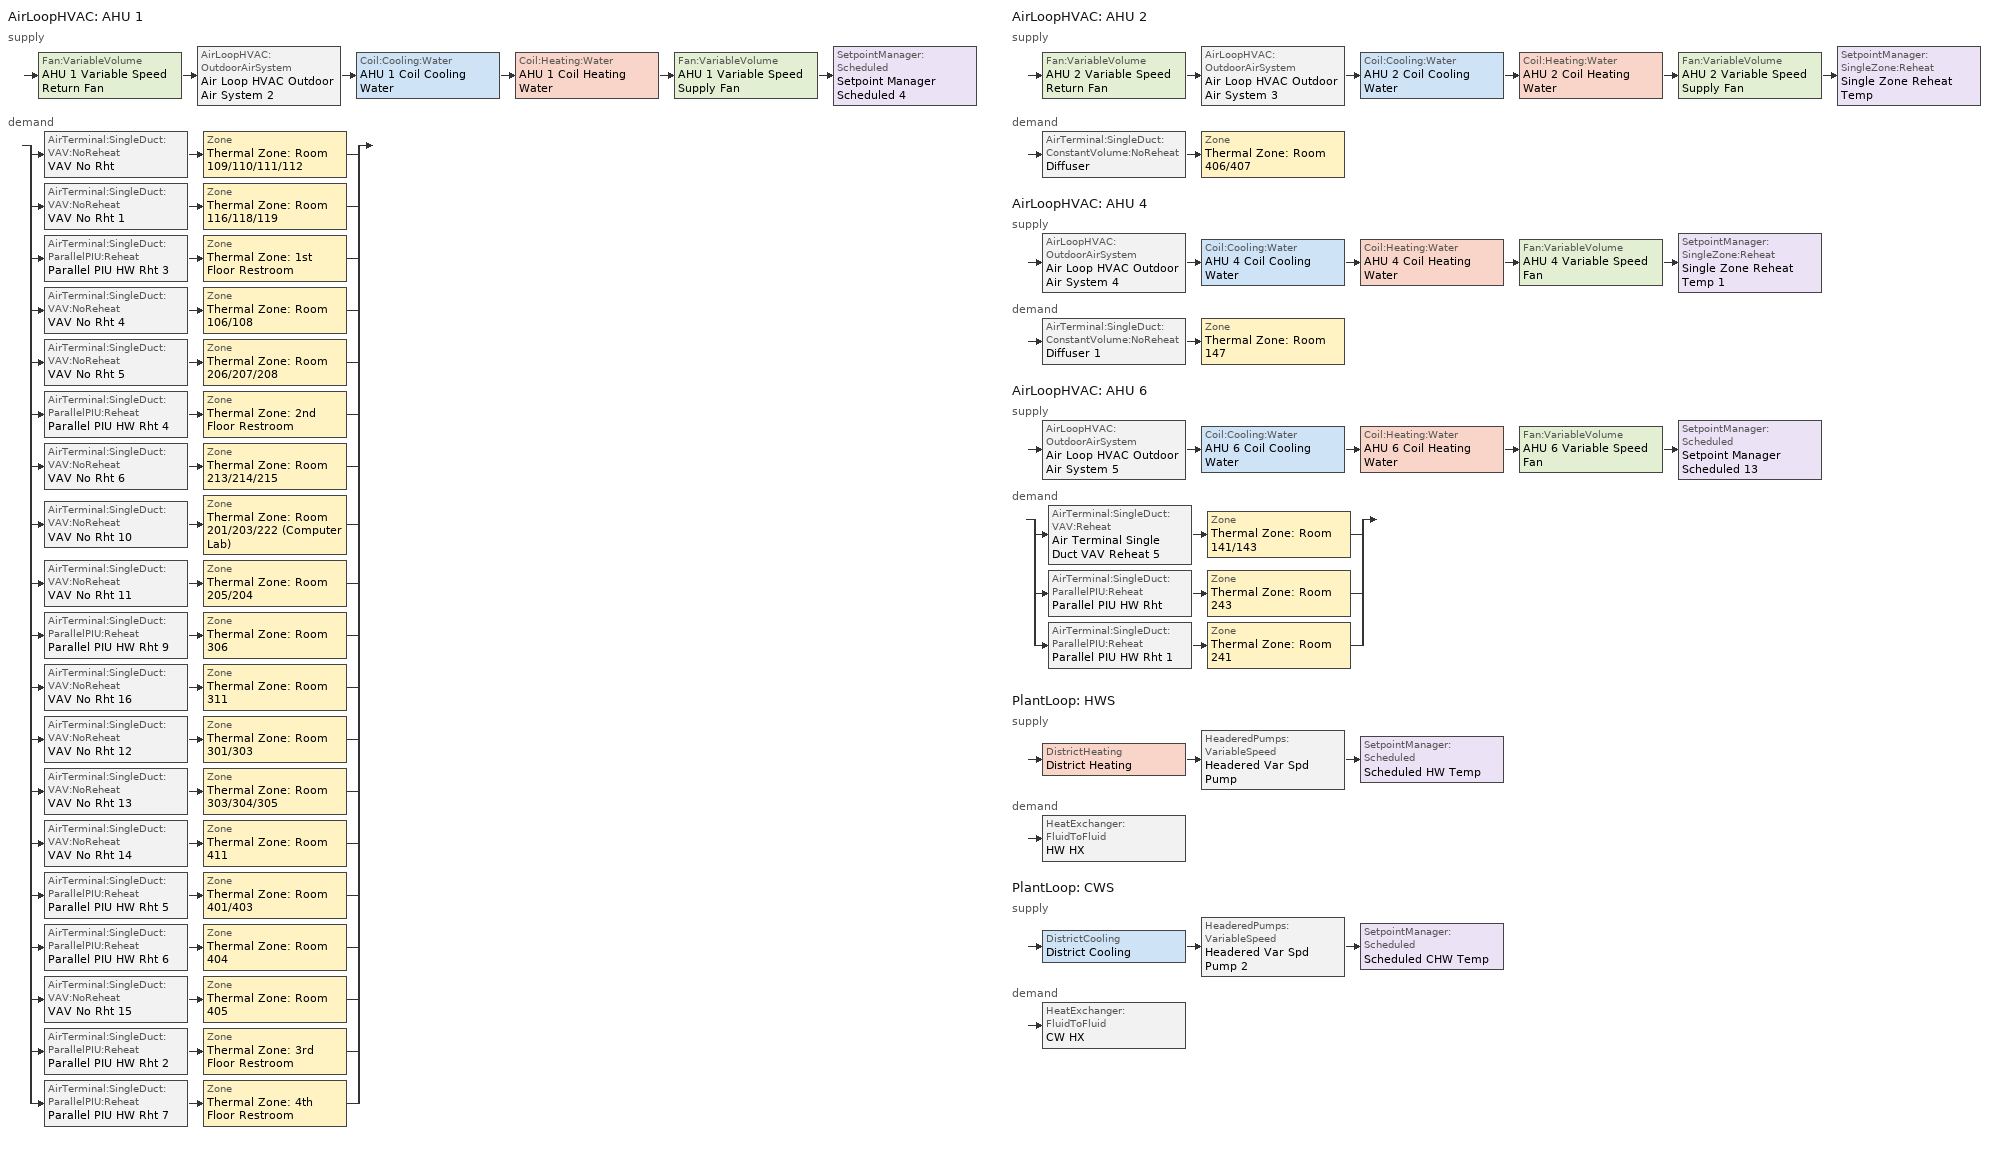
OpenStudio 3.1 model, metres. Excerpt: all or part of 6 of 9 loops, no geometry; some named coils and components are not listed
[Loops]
AirLoopHVAC 'AHU 1'
 supply: Fan:VariableVolume 'AHU 1 Variable Speed Return Fan' > AirLoopHVAC:OutdoorAirSystem 'Air Loop HVAC Outdoor Air System 2' > Coil:Cooling:Water 'AHU 1 Coil Cooling Water' > Coil:Heating:Water 'AHU 1 Coil Heating Water' > Fan:VariableVolume 'AHU 1 Variable Speed Supply Fan' > SetpointManager:Scheduled 'Setpoint Manager Scheduled 4'
 demand: split
  | AirTerminal:SingleDuct:VAV:NoReheat 'VAV No Rht' > Zone 'Thermal Zone: Room 109/110/111/112'
  | AirTerminal:SingleDuct:VAV:NoReheat 'VAV No Rht 1' > Zone 'Thermal Zone: Room 116/118/119'
  | AirTerminal:SingleDuct:ParallelPIU:Reheat 'Parallel PIU HW Rht 3' > Zone 'Thermal Zone: 1st Floor Restroom'
  | AirTerminal:SingleDuct:VAV:NoReheat 'VAV No Rht 4' > Zone 'Thermal Zone: Room 106/108'
  | AirTerminal:SingleDuct:VAV:NoReheat 'VAV No Rht 5' > Zone 'Thermal Zone: Room 206/207/208'
  | AirTerminal:SingleDuct:ParallelPIU:Reheat 'Parallel PIU HW Rht 4' > Zone 'Thermal Zone: 2nd Floor Restroom'
  | AirTerminal:SingleDuct:VAV:NoReheat 'VAV No Rht 6' > Zone 'Thermal Zone: Room 213/214/215'
  | AirTerminal:SingleDuct:VAV:NoReheat 'VAV No Rht 10' > Zone 'Thermal Zone: Room 201/203/222 (Computer Lab)'
  | AirTerminal:SingleDuct:VAV:NoReheat 'VAV No Rht 11' > Zone 'Thermal Zone: Room 205/204'
  | AirTerminal:SingleDuct:ParallelPIU:Reheat 'Parallel PIU HW Rht 9' > Zone 'Thermal Zone: Room 306'
  | AirTerminal:SingleDuct:VAV:NoReheat 'VAV No Rht 16' > Zone 'Thermal Zone: Room 311'
  | AirTerminal:SingleDuct:VAV:NoReheat 'VAV No Rht 12' > Zone 'Thermal Zone: Room 301/303'
  | AirTerminal:SingleDuct:VAV:NoReheat 'VAV No Rht 13' > Zone 'Thermal Zone: Room 303/304/305'
  | AirTerminal:SingleDuct:VAV:NoReheat 'VAV No Rht 14' > Zone 'Thermal Zone: Room 411'
  | AirTerminal:SingleDuct:ParallelPIU:Reheat 'Parallel PIU HW Rht 5' > Zone 'Thermal Zone: Room 401/403'
  | AirTerminal:SingleDuct:ParallelPIU:Reheat 'Parallel PIU HW Rht 6' > Zone 'Thermal Zone: Room 404'
  | AirTerminal:SingleDuct:VAV:NoReheat 'VAV No Rht 15' > Zone 'Thermal Zone: Room 405'
  | AirTerminal:SingleDuct:ParallelPIU:Reheat 'Parallel PIU HW Rht 2' > Zone 'Thermal Zone: 3rd Floor Restroom'
  | AirTerminal:SingleDuct:ParallelPIU:Reheat 'Parallel PIU HW Rht 7' > Zone 'Thermal Zone: 4th Floor Restroom'
AirLoopHVAC 'AHU 2'
 supply: Fan:VariableVolume 'AHU 2 Variable Speed Return Fan' > AirLoopHVAC:OutdoorAirSystem 'Air Loop HVAC Outdoor Air System 3' > Coil:Cooling:Water 'AHU 2 Coil Cooling Water' > Coil:Heating:Water 'AHU 2 Coil Heating Water' > Fan:VariableVolume 'AHU 2 Variable Speed Supply Fan' > SetpointManager:SingleZone:Reheat 'Single Zone Reheat Temp'
 demand: AirTerminal:SingleDuct:ConstantVolume:NoReheat 'Diffuser' > Zone 'Thermal Zone: Room 406/407'
AirLoopHVAC 'AHU 4'
 supply: AirLoopHVAC:OutdoorAirSystem 'Air Loop HVAC Outdoor Air System 4' > Coil:Cooling:Water 'AHU 4 Coil Cooling Water' > Coil:Heating:Water 'AHU 4 Coil Heating Water' > Fan:VariableVolume 'AHU 4 Variable Speed Fan' > SetpointManager:SingleZone:Reheat 'Single Zone Reheat Temp 1'
 demand: AirTerminal:SingleDuct:ConstantVolume:NoReheat 'Diffuser 1' > Zone 'Thermal Zone: Room 147'
AirLoopHVAC 'AHU 6'
 supply: AirLoopHVAC:OutdoorAirSystem 'Air Loop HVAC Outdoor Air System 5' > Coil:Cooling:Water 'AHU 6 Coil Cooling Water' > Coil:Heating:Water 'AHU 6 Coil Heating Water' > Fan:VariableVolume 'AHU 6 Variable Speed Fan' > SetpointManager:Scheduled 'Setpoint Manager Scheduled 13'
 demand: split
  | AirTerminal:SingleDuct:VAV:Reheat 'Air Terminal Single Duct VAV Reheat 5' > Zone 'Thermal Zone: Room 141/143'
  | AirTerminal:SingleDuct:ParallelPIU:Reheat 'Parallel PIU HW Rht' > Zone 'Thermal Zone: Room 243'
  | AirTerminal:SingleDuct:ParallelPIU:Reheat 'Parallel PIU HW Rht 1' > Zone 'Thermal Zone: Room 241'
PlantLoop 'HWS'
 supply: DistrictHeating 'District Heating' > HeaderedPumps:VariableSpeed 'Headered Var Spd Pump' > SetpointManager:Scheduled 'Scheduled HW Temp'
 demand: HeatExchanger:FluidToFluid 'HW HX'
PlantLoop 'CWS'
 supply: DistrictCooling 'District Cooling' > HeaderedPumps:VariableSpeed 'Headered Var Spd Pump 2' > SetpointManager:Scheduled 'Scheduled CHW Temp'
 demand: HeatExchanger:FluidToFluid 'CW HX'
[Sizing:Zone] Zone Cooling Design Supply Air Temperature Input Method=SupplyAirTemperature; Zone Cooling Design Supply Air Temperature {C}=12.8; Zone Cooling Design Supply Air Temperature Difference {deltaC}=11.11; Zone Heating Design Supply Air Temperature Input Method=SupplyAirTemperature; Zone Heating Design Supply Air Temperature {C}=40; Zone Heating Design Supply Air Temperature Difference {deltaC}=11.11; Zone Cooling Design Supply Air Humidity Ratio {kg-H2O/kg-air}=0.0085; Zone Heating Design Supply Air Humidity Ratio {kg-H2O/kg-air}=0.008; Cooling Design Air Flow Method=DesignDay; Heating Design Air Flow Method=DesignDay; Account for Dedicated Outdoor Air System=No; Dedicated Outdoor Air System Control Strategy=NeutralSupplyAir; Dedicated Outdoor Air Low Setpoint Temperature for Design {C}=Autosize; Dedicated Outdoor Air High Setpoint Temperature for Design {C}=Autosize
Thermal Zone: Room 141/143; Thermal Zone: Room 301/303; Thermal Zone: Room 405; Thermal Zone: Room 243; Thermal Zone: Room 147; Thermal Zone: Room 109/110/111/112; Thermal Zone: Room 311; Thermal Zone: Room 303/304/305; Thermal Zone: Room 116/118/119; Thermal Zone: Room 241; Thermal Zone: Room 213/214/215; Thermal Zone: Room 404; Thermal Zone: Room 201/203/222 (Computer Lab); Thermal Zone: Room 306; Thermal Zone: Room 205/204; Thermal Zone: Room 411; Thermal Zone: Room 106/108; Thermal Zone: Room 401/403; Thermal Zone: Room 406/407; Thermal Zone: Room 206/207/208; Thermal Zone: 1st Floor Restroom; Thermal Zone: 2nd Floor Restroom; Thermal Zone: 3rd Floor Restroom; Thermal Zone: 4th Floor Restroom
[Zone equipment]
Thermal Zone: Room 141/143: Air Terminal Single Duct VAV Reheat 5
Thermal Zone: Room 301/303: VAV No Rht 12
Thermal Zone: Room 405: VAV No Rht 15, HW Baseboard 12
Thermal Zone: Room 243: Parallel PIU HW Rht
Thermal Zone: Room 147: Diffuser 1
Thermal Zone: Room 109/110/111/112: VAV No Rht
Thermal Zone: Room 311: VAV No Rht 16, HW Baseboard 9
Thermal Zone: Room 303/304/305: VAV No Rht 13, HW Baseboard 10
Thermal Zone: Room 116/118/119: VAV No Rht 1, HW Baseboard 1
Thermal Zone: Room 241: Parallel PIU HW Rht 1
Thermal Zone: Room 213/214/215: VAV No Rht 6, HW Baseboard 6
Thermal Zone: Room 404: Parallel PIU HW Rht 6, Zone Exhaust Fan
Thermal Zone: Room 201/203/222 (Computer Lab): VAV No Rht 10, HW Baseboard 5
Thermal Zone: Room 306: Parallel PIU HW Rht 9
Thermal Zone: Room 205/204: VAV No Rht 11, HW Baseboard 4
Thermal Zone: Room 411: VAV No Rht 14, HW Baseboard 11
Thermal Zone: Room 106/108: VAV No Rht 4, HW Baseboard
Thermal Zone: Room 401/403: Parallel PIU HW Rht 5
Thermal Zone: Room 406/407: Diffuser, Zone Exhaust Fan 1
Thermal Zone: Room 206/207/208: VAV No Rht 5, HW Baseboard 3
Thermal Zone: 1st Floor Restroom: Parallel PIU HW Rht 3
Thermal Zone: 2nd Floor Restroom: Parallel PIU HW Rht 4
Thermal Zone: 3rd Floor Restroom: Parallel PIU HW Rht 2
Thermal Zone: 4th Floor Restroom: Parallel PIU HW Rht 7
[AirLoopHVAC] Availability Schedule=Always On Discrete; Design Supply Air Flow Rate {m3/s}=AutoSize; Design Return Air Flow Fraction of Supply Air Flow=1
AHU 1; AHU 2; AHU 4; AHU 6
[Sizing:System] Type of Load to Size On=Sensible; Design Outdoor Air Flow Rate {m3/s}=Autosize; Central Heating Maximum System Air Flow Ratio=0.3; Preheat Design Temperature {C}=7; Preheat Design Humidity Ratio {kg-H2O/kg-Air}=0.008; Precool Design Temperature {C}=12.8; Precool Design Humidity Ratio {kg-H2O/kg-Air}=0.008; Central Cooling Design Supply Air Temperature {C}=12.8; Sizing Option=NonCoincident; 100% Outdoor Air in Cooling=No; 100% Outdoor Air in Heating=No; Central Cooling Design Supply Air Humidity Ratio {kg-H2O/kg-Air}=0.0085; Central Heating Design Supply Air Humidity Ratio {kg-H2O/kg-Air}=0.008; Cooling Design Air Flow Method=DesignDay; Cooling Design Air Flow Rate {m3/s}=0; Heating Design Air Flow Method=DesignDay; Heating Design Air Flow Rate {m3/s}=0; System Outdoor Air Method=ZoneSum; Zone Maximum Outdoor Air Fraction=1; Cooling Supply Air Flow Rate Per Floor Area {m3/s-m2}=0.00996765; Cooling Fraction of Autosized Cooling Supply Air Flow Rate=1; Cooling Supply Air Flow Rate Per Unit Cooling Capacity {m3/s-W}=3.94755e-05; Heating Supply Air Flow Rate Per Floor Area {m3/s-m2}=0.00996765; Heating Fraction of Autosized Heating Supply Air Flow Rate=1; Heating Fraction of Autosized Cooling Supply Air Flow Rate=1; Heating Supply Air Flow Rate Per Unit Heating Capacity {m3/s-W}=3.15882e-05; Cooling Design Capacity Method=CoolingDesignCapacity; Cooling Design Capacity {W}=autosize; Cooling Design Capacity Per Floor Area {W/m2}=234.7; Fraction of Autosized Cooling Design Capacity=1; Heating Design Capacity Method=HeatingDesignCapacity; Heating Design Capacity {W}=autosize; Heating Design Capacity Per Floor Area {W/m2}=157; Fraction of Autosized Heating Design Capacity=1; Central Cooling Capacity Control Method=OnOff
Name | Central Heating Design Supply Air Temperature {C}
AHU 1; AHU 6 | 12.8
AHU 2; AHU 4 | 35
[Fan:VariableVolume] Maximum Flow Rate {m3/s}=Autosize; Fan Power Minimum Flow Rate Input Method=FixedFlowRate; Fan Power Minimum Flow Fraction=0; Fan Power Minimum Air Flow Rate {m3/s}=0; Motor Efficiency=0.93; Motor In Airstream Fraction=1; Fan Power Coefficient 1=0.0407599; Fan Power Coefficient 2=0.088045; Fan Power Coefficient 3=-0.0729261; Fan Power Coefficient 4=0.94374; Fan Power Coefficient 5=0
Name | Availability Schedule | Fan Total Efficiency | Pressure Rise {Pa} | Fan Efficiency
AHU 1 Variable Speed Supply Fan; AHU 2 Variable Speed Supply Fan; AHU 4 Variable Speed Fan; AHU 6 Variable Speed Fan | Always On Discrete | 0.6045 | 500
AHU 1 Variable Speed Return Fan; AHU 2 Variable Speed Return Fan | Always On Discrete 1 |  | 1017.592 | 0.6045
[SetpointManager:Scheduled] Control Variable=Temperature
Name | Schedule
Setpoint Manager Scheduled 4 | Deck_Temperature 1
Setpoint Manager Scheduled 13 | Deck_Temperature 4
Scheduled HW Temp | Hot Water Temperature
Scheduled CHW Temp | Chilled Water Temperature
[Controller:OutdoorAir] Minimum Outdoor Air Flow Rate {m3/s}=Autosize; Maximum Outdoor Air Flow Rate {m3/s}=Autosize; Economizer Control Type=NoEconomizer; Economizer Control Action Type=ModulateFlow; Economizer Maximum Limit Dry-Bulb Temperature {C}=28; Economizer Maximum Limit Enthalpy {J/kg}=64000; Economizer Minimum Limit Dry-Bulb Temperature {C}=-100; Lockout Type=NoLockout; Minimum Limit Type=FixedMinimum; High Humidity Control=No; Heat Recovery Bypass Control Type=BypassWhenWithinEconomizerLimits
Name | Controller Mechanical Ventilation
Controller Outdoor Air 2 | Controller Mechanical Ventilation 2
Controller Outdoor Air 3 | Controller Mechanical Ventilation 3
Controller Outdoor Air 4 | Controller Mechanical Ventilation 4
Controller Outdoor Air 5 | Controller Mechanical Ventilation 5
[Controller:MechanicalVentilation] Availability Schedule=Always On Discrete; System Outdoor Air Method=ZoneSum
Controller Mechanical Ventilation 2; Controller Mechanical Ventilation 3; Controller Mechanical Ventilation 4; Controller Mechanical Ventilation 5
[AirLoopHVAC:OutdoorAirSystem]
Name | Controller
Air Loop HVAC Outdoor Air System 2 | Controller Outdoor Air 2
Air Loop HVAC Outdoor Air System 3 | Controller Outdoor Air 3
Air Loop HVAC Outdoor Air System 4 | Controller Outdoor Air 4
Air Loop HVAC Outdoor Air System 5 | Controller Outdoor Air 5
[PlantLoop] Glycol Concentration=0; Plant Loop Volume {m3}=Autocalculate; Load Distribution Scheme=Optimal
HWS; CWS
[Sizing:Plant] Loop Type=Heating; Loop Design Temperature Difference {deltaC}=11; Sizing Option=NonCoincident; Zone Timesteps in Averaging Window=1; Coincident Sizing Factor Mode=None
Name | Design Loop Exit Temperature {C}
HWS | 67
CWS | 6.77778
[AirTerminal:SingleDuct:VAV:Reheat]
Air Terminal Single Duct VAV Reheat 5: Availability Schedule=Always On Discrete; Maximum Air Flow Rate {m3/s}=AutoSize; Zone Minimum Air Flow Input Method=Constant; Constant Minimum Air Flow Fraction=0.3; Fixed Minimum Air Flow Rate {m3/s}=0; Reheat Coil=Coil Heating Water 10; Maximum Hot Water or Steam Flow Rate {m3/s}=AutoSize; Minimum Hot Water or Steam Flow Rate {m3/s}=0; Convergence Tolerance=0.001; Damper Heating Action=Normal; Maximum Flow per Zone Floor Area During Reheat {m3/s-m2}=AutoSize; Maximum Flow Fraction During Reheat=AutoSize; Maximum Reheat Air Temperature {C}=35; Control For Outdoor Air=No
[AirTerminal:SingleDuct:VAV:NoReheat] Availability Schedule=Always On Discrete 1; Maximum Air Flow Rate {m3/s}=autosize; Zone Minimum Air Flow Input Method=Constant; Constant Minimum Air Flow Fraction=0.3; Control For Outdoor Air=No
VAV No Rht; VAV No Rht 1; VAV No Rht 4; VAV No Rht 5; VAV No Rht 6; VAV No Rht 10; VAV No Rht 11; VAV No Rht 12; VAV No Rht 13; VAV No Rht 14; VAV No Rht 15; VAV No Rht 16
[AirTerminal:SingleDuct:ParallelPIU:Reheat] Availability Schedule=Always On Discrete 1; Maximum Primary Air Flow Rate {m3/s}=Autosize; Maximum Secondary Air Flow Rate {m3/s}=Autosize; Minimum Primary Air Flow Fraction=Autosize; Fan On Flow Fraction=Autosize; Maximum Hot Water or Steam Flow Rate {m3/s}=Autosize; Minimum Hot Water or Steam Flow Rate {m3/s}=0; Convergence Tolerance=0.001
Name | Fan | Reheat Coil
Parallel PIU HW Rht | Parallel PIU HW Rht Fan | Parallel PIU HW Rht Coil
Parallel PIU HW Rht 1 | Parallel PIU HW Rht Fan 1 | Parallel PIU HW Rht Coil 1
Parallel PIU HW Rht 2 | Parallel PIU HW Rht Fan 2 | Parallel PIU HW Rht Coil 2
Parallel PIU HW Rht 3 | Parallel PIU HW Rht Fan 3 | Parallel PIU HW Rht Coil 3
Parallel PIU HW Rht 4 | Parallel PIU HW Rht Fan 4 | Parallel PIU HW Rht Coil 4
Parallel PIU HW Rht 5 | Parallel PIU HW Rht Fan 5 | Parallel PIU HW Rht Coil 5
Parallel PIU HW Rht 6 | Parallel PIU HW Rht Fan 6 | Parallel PIU HW Rht Coil 6
Parallel PIU HW Rht 7 | Parallel PIU HW Rht Fan 7 | Parallel PIU HW Rht Coil 7
Parallel PIU HW Rht 9 | Parallel PIU HW Rht Fan 9 | Parallel PIU HW Rht Coil 9
[Fan:ConstantVolume] Availability Schedule=Always On Discrete; Maximum Flow Rate {m3/s}=AutoSize
Parallel PIU HW Rht Fan; Parallel PIU HW Rht Fan 1; Parallel PIU HW Rht Fan 2; Parallel PIU HW Rht Fan 3; Parallel PIU HW Rht Fan 4; Parallel PIU HW Rht Fan 5; Parallel PIU HW Rht Fan 6; Parallel PIU HW Rht Fan 7; Parallel PIU HW Rht Fan 9
[AirTerminal:SingleDuct:ConstantVolume:NoReheat] Availability Schedule=Always On Discrete 1; Maximum Air Flow Rate {m3/s}=AutoSize
Diffuser; Diffuser 1
[Fan:ZoneExhaust] Availability Schedule=Always On Discrete; Fan Total Efficiency=0.6; System Availability Manager Coupling Mode=Decoupled
Name | Pressure Rise {Pa} | Maximum Flow Rate {m3/s}
Zone Exhaust Fan | 124.5 | 0.3
Zone Exhaust Fan 1 | 124.54 | 0.6
[SetpointManager:SingleZone:Reheat] Minimum Supply Air Temperature {C}=12.7778; Maximum Supply Air Temperature {C}=35
Name | Control Zone
Single Zone Reheat Temp | Thermal Zone: Room 406/407
Single Zone Reheat Temp 1 | Thermal Zone: Room 147
[DistrictHeating]
District Heating: Nominal Capacity {W}=1000000
[HeaderedPumps:VariableSpeed] Total Rated Flow Rate {m3/s}=autosize; Number of Pumps in Bank=2; Flow Sequencing Control Scheme=Sequential; Rated Pump Head {Pa}=179352; Rated Power Consumption {W}=autosize; Motor Efficiency=0.9; Fraction of Motor Inefficiencies to Fluid Stream=0; Coefficient 1 of the Part Load Performance Curve=0; Coefficient 2 of the Part Load Performance Curve=1; Coefficient 3 of the Part Load Performance Curve=0; Coefficient 4 of the Part Load Performance Curve=0; Minimum Flow Rate Fraction=0; Pump Control Type=Continuous; Skin Loss Radiative Fraction=0.1; Design Power Sizing Method=PowerPerFlowPerPressure; Design Electric Power per Unit Flow Rate {W/(m3/s)}=348701.1; Design Shaft Power per Unit Flow Rate per Unit Head {W-s/m3-Pa}=1.28205
Headered Var Spd Pump; Headered Var Spd Pump 2
[DistrictCooling]
District Cooling: Nominal Capacity {W}=1000000
[Schedule:Ruleset]
Name | Default Day Schedule | Summer Design Day Schedule | Winter Design Day Schedule
Deck_Temperature 1 | Deck_Temperature_Default 1 | Deck_Temperature_Summer_Design_Day 1 | Deck_Temperature_Winter_Design_Day 1
Deck_Temperature 4 | Deck_Temperature_Default 4 | Deck_Temperature_Summer_Design_Day 4 | Deck_Temperature_Winter_Design_Day 4
Hot Water Temperature | Hot Water Temperature Default | Hot Water Temperature Summer Design Day | Hot Water Temperature Winter Design Day
Chilled Water Temperature | Chilled Water Temperature Default | Chilled Water Temperature Summer Design Day | Chilled Water Temperature Winter Design Day
[Schedule:Day]
Deck_Temperature_Default 1; Deck_Temperature_Summer_Design_Day 1; Deck_Temperature_Winter_Design_Day 1; Deck_Temperature_Default 4; Deck_Temperature_Summer_Design_Day 4; Deck_Temperature_Winter_Design_Day 4: 24, 0, 12.8
Hot Water Temperature Default; Hot Water Temperature Summer Design Day; Hot Water Temperature Winter Design Day: 24, 0, 67
Chilled Water Temperature Default; Chilled Water Temperature Summer Design Day; Chilled Water Temperature Winter Design Day: 24, 0, 6.7
[Schedule:Constant] Value=1
Always On Discrete; Always On Discrete 1
